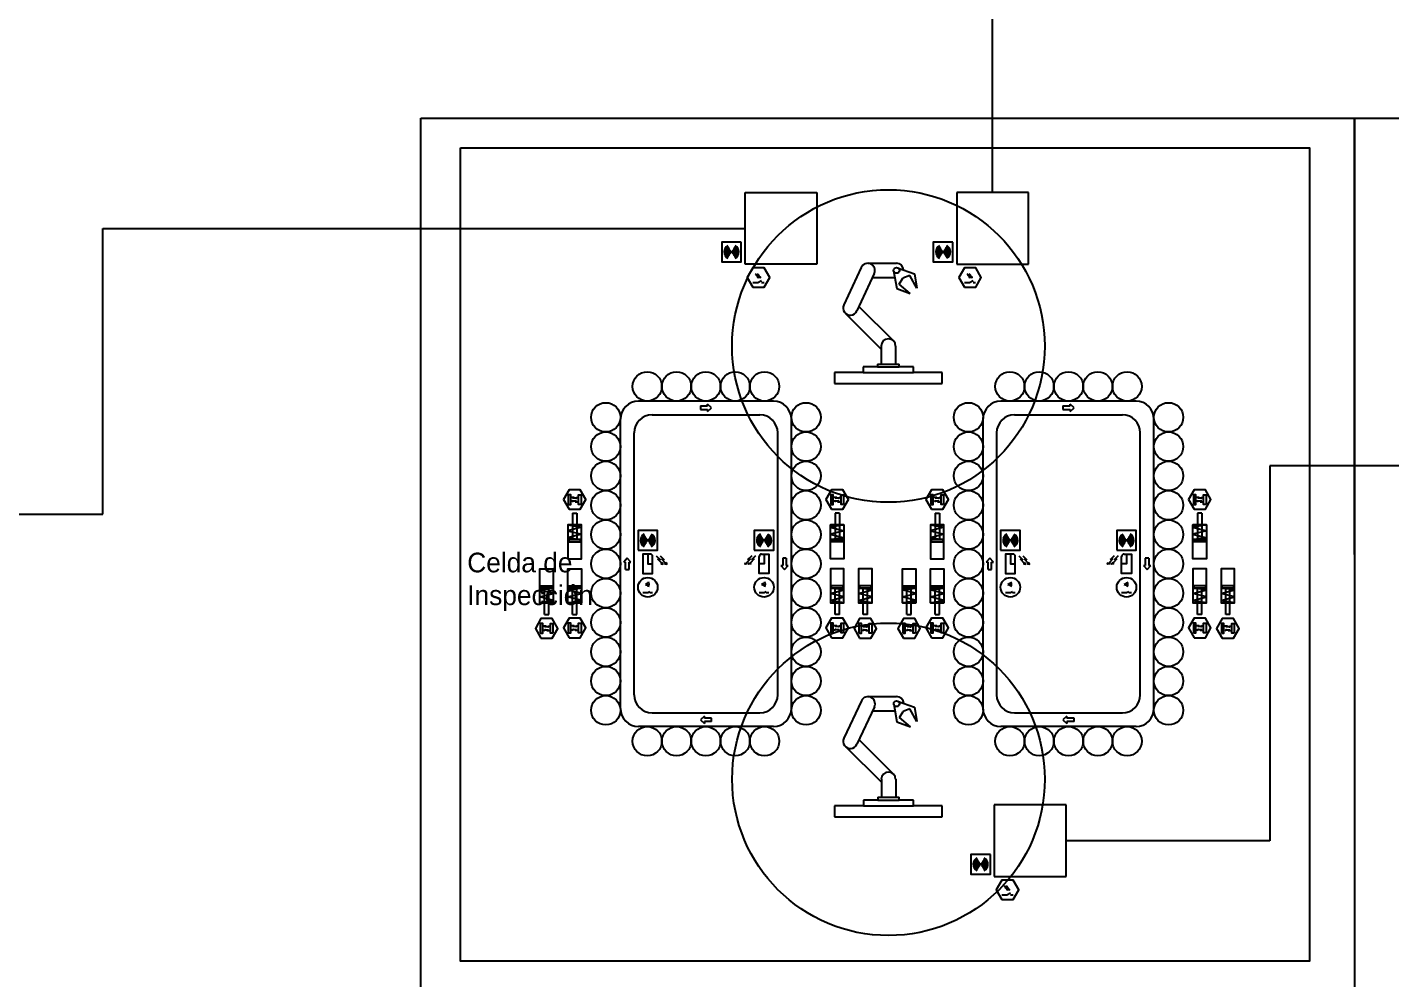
# Model space of a CAD drawing. Header units: millimetres. Extents: x -33052 to 29085, y -15736 to 17943.
# Drawn here: x 2441 to 16398, y -3085 to 6657 of the extents above; entities that cross this region are included whole.
import ezdxf

# ---------------------------------------------------------------- set-up
doc = ezdxf.new("R2010")
doc.units = ezdxf.units.MM
doc.header["$LTSCALE"] = 0.4
for name, color, linetype in [('01 Contornos vistos 0.35', 150, 'Continuous'), ('Almacenaje', 80, 'Continuous'), ('Celdas', 200, 'Continuous'), ('Maquina', 82, 'Continuous'), ('Robots', 80, 'Continuous'), ('Sensores', 211, 'Continuous'), ('Texto2', 7, 'Continuous')]:
    doc.layers.add(name, color=color, linetype=linetype)

msp = doc.modelspace()

# ---------------------------------------------------------------- linework, layer by layer
at = {"layer": '01 Contornos vistos 0.35'}
for p, q in [((12323, 4966), (12323, 6867)), ((6471, -3273), (6471, 5726)), ((6471, 5726), (29085, 5726)), ((16028, 1259), (16028, 5726)), ((16028, 5726), (16028, -3273)), ((3216, 4151), (3216, 4598)), ((3216, 4598), (9790, 4598)), ((3216, 1671), (3216, 4151)), ((19278, 2165), (15162, 2165)), ((15162, 2165), (15162, -1672)), ((-23818, 1671), (3216, 1671)), ((15162, -1672), (13075, -1672))]:
    msp.add_line(p, q, dxfattribs=at)
at = {"layer": '01 Contornos vistos 0.35', "color": 6}
for p, q in [((9899, 4121), (9913, 4116)), ((9919, 4121), (9933, 4116)), ((12065, 4121), (12079, 4116)), ((12085, 4121), (12099, 4116)), ((8004, 1820), (8004, 1870)), ((8024, 1838), (8041, 1845)), ((8085, 1770), (8085, 1820)), ((10692, 1820), (10692, 1870)), ((10712, 1838), (10728, 1845)), ((10772, 1770), (10772, 1820)), ((11716, 1820), (11716, 1870)), ((11735, 1838), (11752, 1845)), ((11796, 1770), (11796, 1820)), ((14403, 1820), (14403, 1870)), ((14423, 1838), (14439, 1845)), ((14483, 1770), (14483, 1820)), ((8065, 1803), (8049, 1795)), ((10752, 1803), (10736, 1795)), ((11776, 1803), (11760, 1795)), ((14464, 1803), (14447, 1795)), ((8893, 1213), (8922, 1203)), ((8934, 1213), (8962, 1203)), ((9843, 1213), (9815, 1203)), ((9883, 1213), (9855, 1203)), ((12605, 1213), (12633, 1203)), ((12645, 1213), (12673, 1203)), ((13554, 1213), (13526, 1203)), ((13594, 1213), (13566, 1203)), ((8743, 869), (8793, 869)), ((8793, 869), (8815, 881)), ((8815, 869), (8843, 869)), ((9933, 869), (9983, 869)), ((9983, 869), (10005, 881)), ((10005, 869), (10033, 869)), ((12455, 869), (12505, 869)), ((12505, 869), (12526, 881)), ((12526, 869), (12555, 869)), ((13644, 869), (13694, 869)), ((13694, 869), (13716, 881)), ((13716, 869), (13744, 869)), ((7717, 502), (7717, 552)), ((7736, 520), (7753, 527)), ((7777, 485), (7761, 477)), ((7797, 452), (7797, 502)), ((8004, 506), (8004, 556)), ((8024, 523), (8041, 531)), ((8065, 488), (8049, 481)), ((8085, 456), (8085, 506)), ((10692, 506), (10692, 556)), ((10712, 523), (10728, 531)), ((10752, 488), (10736, 481)), ((10772, 456), (10772, 506)), ((10980, 502), (10980, 552)), ((10999, 520), (11016, 527)), ((11040, 485), (11024, 477)), ((11060, 452), (11060, 502)), ((11428, 502), (11428, 552)), ((11448, 520), (11464, 527)), ((11489, 485), (11472, 477)), ((11508, 452), (11508, 502)), ((11716, 506), (11716, 556)), ((11735, 523), (11752, 531)), ((11776, 488), (11760, 481)), ((11796, 456), (11796, 506)), ((14403, 506), (14403, 556)), ((14423, 523), (14439, 531)), ((14464, 488), (14447, 481)), ((14483, 456), (14483, 506)), ((14691, 502), (14691, 552)), ((14711, 520), (14727, 527)), ((14751, 485), (14735, 477)), ((14771, 452), (14771, 502)), ((12449, -2148), (12463, -2154)), ((12469, -2148), (12483, -2154))]:
    msp.add_line(p, q, dxfattribs=at)
at = {"layer": '01 Contornos vistos 0.35', "color": 217, "true_color": 0x93278f}
msp.add_lwpolyline([(6877, 5423), (15568, 5423), (15568, -2905), (6877, -2905)], close=True, dxfattribs=at)
at = {"layer": '01 Contornos vistos 0.35', "color": 6}
for points in [[(9750, 4456), (9550, 4456), (9550, 4256), (9750, 4256)], [(11916, 4456), (11716, 4456), (11716, 4256), (11916, 4256)], [(7979, 1770), (8004, 1770), (8004, 1870), (7979, 1870)], [(8110, 1770), (8085, 1770), (8085, 1870), (8110, 1870)], [(10667, 1770), (10692, 1770), (10692, 1870), (10667, 1870)], [(10797, 1770), (10772, 1770), (10772, 1870), (10797, 1870)], [(11691, 1770), (11716, 1770), (11716, 1870), (11691, 1870)], [(11821, 1770), (11796, 1770), (11796, 1870), (11821, 1870)], [(14378, 1770), (14403, 1770), (14403, 1870), (14378, 1870)], [(14508, 1770), (14483, 1770), (14483, 1870), (14508, 1870)], [(8693, 1303), (8893, 1303), (8893, 1503), (8693, 1503)], [(9883, 1303), (10083, 1303), (10083, 1503), (9883, 1503)], [(12405, 1303), (12605, 1303), (12605, 1503), (12405, 1503)], [(13594, 1303), (13794, 1303), (13794, 1503), (13594, 1503)], [(7692, 452), (7717, 452), (7717, 552), (7692, 552)], [(7822, 452), (7797, 452), (7797, 552), (7822, 552)], [(7979, 456), (8004, 456), (8004, 556), (7979, 556)], [(8110, 456), (8085, 456), (8085, 556), (8110, 556)], [(10667, 456), (10692, 456), (10692, 556), (10667, 556)], [(10797, 456), (10772, 456), (10772, 556), (10797, 556)], [(10955, 452), (10980, 452), (10980, 552), (10955, 552)], [(11085, 452), (11060, 452), (11060, 552), (11085, 552)], [(11403, 452), (11428, 452), (11428, 552), (11403, 552)], [(11533, 452), (11508, 452), (11508, 552), (11533, 552)], [(11691, 456), (11716, 456), (11716, 556), (11691, 556)], [(11821, 456), (11796, 456), (11796, 556), (11821, 556)], [(14378, 456), (14403, 456), (14403, 556), (14378, 556)], [(14508, 456), (14483, 456), (14483, 556), (14508, 556)], [(14666, 452), (14691, 452), (14691, 552), (14666, 552)], [(14796, 452), (14771, 452), (14771, 552), (14796, 552)], [(12300, -1814), (12100, -1814), (12100, -2014), (12300, -2014)]]:
    msp.add_lwpolyline(points, close=True, dxfattribs=at)
for points in [[(8818, 1263), (8743, 1263), (8743, 1063), (8843, 1063), (8843, 1238)], [(8818, 1263), (8793, 1263), (8793, 1163), (8843, 1163), (8843, 1238)], [(9958, 1263), (10033, 1263), (10033, 1063), (9933, 1063), (9933, 1238)], [(9958, 1263), (9983, 1263), (9983, 1163), (9933, 1163), (9933, 1238)], [(12530, 1263), (12455, 1263), (12455, 1063), (12555, 1063), (12555, 1238)], [(12530, 1263), (12505, 1263), (12505, 1163), (12555, 1163), (12555, 1238)], [(13669, 1263), (13744, 1263), (13744, 1063), (13644, 1063), (13644, 1238)], [(13669, 1263), (13694, 1263), (13694, 1163), (13644, 1163), (13644, 1238)]]:
    msp.add_lwpolyline(points, dxfattribs=at)
at = {"layer": '01 Contornos vistos 0.35', "color": 1}
for centre in [(11256, 3393), (11257, -1043)]:
    msp.add_circle(centre, 1600, dxfattribs=at)
at = {"layer": '01 Contornos vistos 0.35', "color": 6}
for centre, radius in [((9650, 4356), 5), ((11816, 4356), 5), ((8793, 1403), 5), ((9983, 1403), 5), ((12505, 1403), 5), ((13694, 1403), 5), ((8793, 923), 100), ((9983, 923), 100), ((12505, 923), 100), ((13694, 923), 100), ((12200, -1914), 5)]:
    msp.add_circle(centre, radius, dxfattribs=at)
at = {"layer": '01 Contornos vistos 0.35', "color": 85, "true_color": 0x58ba48}
for centre in [(8788, 2979), (9088, 2979), (9388, 2979), (9688, 2979), (9988, 2979), (12500, 2979), (12800, 2979), (13100, 2979), (13400, 2979), (13700, 2979), (8363, 2663), (10413, 2663), (12075, 2663), (14124, 2663), (8363, 2363), (10413, 2363), (12075, 2363), (14124, 2363), (8363, 2063), (10413, 2063), (12075, 2063), (14124, 2063), (8363, 1763), (10413, 1763), (12075, 1763), (14124, 1763), (8363, 1463), (10413, 1463), (12075, 1463), (14124, 1463), (8363, 1163), (10413, 1163), (12075, 1163), (14124, 1163), (8363, 863), (10413, 863), (12075, 863), (14124, 863), (8363, 563), (10413, 563), (12075, 563), (14124, 563), (8363, 263), (10413, 263), (12075, 263), (14124, 263), (8363, -37), (10413, -37), (12075, -37), (14124, -37), (8363, -337), (10413, -337), (12075, -337), (14124, -337), (8788, -653), (9088, -653), (9388, -653), (9688, -653), (9988, -653), (12500, -653), (12800, -653), (13100, -653), (13400, -653), (13700, -653)]:
    msp.add_circle(centre, 150, dxfattribs=at)
at = {"layer": '01 Contornos vistos 0.35', "color": 6}
for centre, radius, start, end in [((9650, 4356), 75, 120, 240), ((9650, 4356), 65, 120, 240), ((9650, 4356), 55, 120, 240), ((9650, 4356), 45, 120, 240), ((9650, 4356), 35, 120, 240), ((9650, 4356), 25, 120, 240), ((9650, 4356), 15, 120, 240), ((9650, 4356), 15, 300, 60), ((9650, 4356), 25, 300, 60), ((9650, 4356), 35, 300, 60), ((9650, 4356), 45, 300, 60), ((9650, 4356), 55, 300, 60), ((9650, 4356), 65, 300, 60), ((9650, 4356), 75, 300, 60), ((11816, 4356), 75, 120, 240), ((11816, 4356), 65, 120, 240), ((11816, 4356), 55, 120, 240), ((11816, 4356), 45, 120, 240), ((11816, 4356), 35, 120, 240), ((11816, 4356), 25, 120, 240), ((11816, 4356), 15, 120, 240), ((11816, 4356), 15, 300, 60), ((11816, 4356), 25, 300, 60), ((11816, 4356), 35, 300, 60), ((11816, 4356), 45, 300, 60), ((11816, 4356), 55, 300, 60), ((11816, 4356), 65, 300, 60), ((11816, 4356), 75, 300, 60), ((8793, 1403), 75, 120, 240), ((8793, 1403), 65, 120, 240), ((8793, 1403), 55, 120, 240), ((8793, 1403), 45, 120, 240), ((8793, 1403), 35, 120, 240), ((8793, 1403), 25, 120, 240), ((8793, 1403), 15, 120, 240), ((8793, 1403), 15, 300, 60), ((8793, 1403), 25, 300, 60), ((8793, 1403), 35, 300, 60), ((8793, 1403), 45, 300, 60), ((8793, 1403), 55, 300, 60), ((8793, 1403), 65, 300, 60), ((8793, 1403), 75, 300, 60), ((9983, 1403), 75, 120, 240), ((9983, 1403), 65, 120, 240), ((9983, 1403), 55, 120, 240), ((9983, 1403), 45, 120, 240), ((9983, 1403), 35, 120, 240), ((9983, 1403), 25, 120, 240), ((9983, 1403), 15, 120, 240), ((9983, 1403), 15, 300, 60), ((9983, 1403), 25, 300, 60), ((9983, 1403), 35, 300, 60), ((9983, 1403), 45, 300, 60), ((9983, 1403), 55, 300, 60), ((9983, 1403), 65, 300, 60), ((9983, 1403), 75, 300, 60), ((12505, 1403), 75, 120, 240), ((12505, 1403), 65, 120, 240), ((12505, 1403), 55, 120, 240), ((12505, 1403), 45, 120, 240), ((12505, 1403), 35, 120, 240), ((12505, 1403), 25, 120, 240), ((12505, 1403), 15, 120, 240), ((12505, 1403), 15, 300, 60), ((12505, 1403), 25, 300, 60), ((12505, 1403), 35, 300, 60), ((12505, 1403), 45, 300, 60), ((12505, 1403), 55, 300, 60), ((12505, 1403), 65, 300, 60), ((12505, 1403), 75, 300, 60), ((13694, 1403), 75, 120, 240), ((13694, 1403), 65, 120, 240), ((13694, 1403), 55, 120, 240), ((13694, 1403), 45, 120, 240), ((13694, 1403), 35, 120, 240), ((13694, 1403), 25, 120, 240), ((13694, 1403), 15, 120, 240), ((13694, 1403), 15, 300, 60), ((13694, 1403), 25, 300, 60), ((13694, 1403), 35, 300, 60), ((13694, 1403), 45, 300, 60), ((13694, 1403), 55, 300, 60), ((13694, 1403), 65, 300, 60), ((13694, 1403), 75, 300, 60), ((8818, 1238), 25, 0, 90), ((9958, 1238), 25, 90, 180), ((12530, 1238), 25, 0, 90), ((13669, 1238), 25, 90, 180), ((8758, 953), 48.6, 330, 30), ((9948, 953), 48.6, 330, 30), ((12469, 953), 48.6, 330, 30), ((13659, 953), 48.6, 330, 30), ((8758, 953), 20.8, 330, 30), ((8758, 953), 34.7, 330, 30), ((9948, 953), 20.8, 330, 30), ((9948, 953), 34.7, 330, 30), ((12469, 953), 20.8, 330, 30), ((12469, 953), 34.7, 330, 30), ((13659, 953), 20.8, 330, 30), ((13659, 953), 34.7, 330, 30), ((12200, -1914), 75, 120, 240), ((12200, -1914), 65, 120, 240), ((12200, -1914), 55, 120, 240), ((12200, -1914), 45, 120, 240), ((12200, -1914), 35, 120, 240), ((12200, -1914), 25, 120, 240), ((12200, -1914), 15, 120, 240), ((12200, -1914), 15, 300, 60), ((12200, -1914), 25, 300, 60), ((12200, -1914), 35, 300, 60), ((12200, -1914), 45, 300, 60), ((12200, -1914), 55, 300, 60), ((12200, -1914), 65, 300, 60), ((12200, -1914), 75, 300, 60)]:
    msp.add_arc(centre, radius, start, end, dxfattribs=at)
at = {"layer": 'Almacenaje'}
for p, q in [((9790, 4231), (9790, 4966)), ((9790, 4966), (10525, 4966)), ((10525, 4966), (10525, 4231)), ((11956, 4966), (11956, 4231)), ((12691, 4966), (11956, 4966)), ((12691, 4231), (12691, 4966)), ((10525, 4231), (9790, 4231)), ((11956, 4231), (12691, 4231)), ((12340, -1304), (12340, -2039)), ((13075, -1304), (12340, -1304)), ((13075, -2039), (13075, -1304)), ((12340, -2039), (13075, -2039))]:
    msp.add_line(p, q, dxfattribs=at)
at = {"layer": 'Maquina'}
for p, q in [((10079, 2829), (8697, 2829)), ((13791, 2829), (12408, 2829)), ((8837, 2689), (9939, 2689)), ((12548, 2689), (13651, 2689)), ((8513, -319), (8513, 2645)), ((10263, -319), (10263, 2645)), ((12225, -319), (12225, 2645)), ((13974, -319), (13974, 2645)), ((8653, -179), (8653, 2505)), ((10123, -179), (10123, 2505)), ((12365, -179), (12365, 2505)), ((13834, -179), (13834, 2505)), ((8837, -363), (9939, -363)), ((12548, -363), (13651, -363)), ((10079, -503), (8697, -503)), ((13791, -503), (12408, -503))]:
    msp.add_line(p, q, dxfattribs=at)
for centre, start, end in [((8697, 2645), 90, 180), ((10079, 2645), 0, 90), ((12408, 2645), 90, 180), ((13791, 2645), 0, 90), ((8837, 2505), 90, 180), ((9939, 2505), 0, 90), ((12548, 2505), 90, 180), ((13651, 2505), 0, 90), ((8837, -179), 180, 270), ((9939, -179), 270, 0), ((12548, -179), 180, 270), ((13651, -179), 270, 0), ((8697, -319), 180, 270), ((10079, -319), 270, 0), ((12408, -319), 180, 270), ((13791, -319), 270, 0)]:
    msp.add_arc(centre, 184, start, end, dxfattribs=at)
at = {"layer": 'Robots'}
for p, q in [((10979, 4198), (10800, 3814)), ((11045, 4240), (11339, 4240)), ((11349, 4194), (11522, 4131)), ((11112, 4136), (10933, 3752)), ((11092, 4093), (11322, 4093)), ((11310, 4162), (11342, 3981)), ((11368, 4025), (11405, 4089)), ((11474, 4114), (11405, 4089)), ((11548, 3987), (11474, 4114)), ((11522, 4131), (11548, 3987)), ((11342, 3981), (11480, 3930)), ((11480, 3930), (11368, 4025)), ((10955, 3798), (11308, 3445)), ((10815, 3731), (11183, 3362)), ((10933, 3752), (10933, 3752)), ((11183, 3393), (11183, 3209)), ((11308, 3445), (11308, 3445)), ((11308, 3445), (11308, 3445)), ((11308, 3445), (11308, 3445)), ((11330, 3393), (11330, 3209)), ((10999, 3121), (10705, 3121)), ((10705, 3121), (10705, 3011)), ((11146, 3180), (10999, 3180)), ((10999, 3180), (10999, 3121)), ((10999, 3121), (11514, 3121)), ((11146, 3209), (11367, 3209)), ((11146, 3209), (11146, 3180)), ((11146, 3180), (11367, 3180)), ((11367, 3180), (11367, 3209)), ((11514, 3180), (11367, 3180)), ((11514, 3121), (11514, 3180)), ((11807, 3121), (11514, 3121)), ((11807, 3011), (11807, 3121)), ((10705, 3011), (11807, 3011)), ((10980, -239), (10801, -622)), ((11046, -196), (11340, -196)), ((11311, -275), (11343, -456)), ((11350, -242), (11523, -305)), ((11113, -301), (10934, -685)), ((11093, -343), (11323, -343)), ((11369, -412), (11406, -348)), ((11481, -506), (11369, -412)), ((11475, -322), (11406, -348)), ((11548, -450), (11475, -322)), ((11523, -305), (11548, -450)), ((11343, -456), (11481, -506)), ((10934, -685), (10934, -685)), ((10956, -638), (11309, -991)), ((10816, -706), (11184, -1074)), ((11184, -1043), (11184, -1227)), ((11309, -991), (11309, -991)), ((11309, -991), (11309, -991)), ((11309, -991), (11309, -991)), ((11331, -1043), (11331, -1227)), ((11147, -1227), (11367, -1227)), ((11147, -1227), (11147, -1257)), ((11367, -1257), (11367, -1227)), ((11000, -1315), (10706, -1315)), ((10706, -1315), (10706, -1426)), ((11147, -1257), (11000, -1257)), ((11000, -1257), (11000, -1315)), ((11000, -1315), (11514, -1315)), ((11147, -1257), (11367, -1257)), ((11514, -1257), (11367, -1257)), ((11514, -1315), (11514, -1257)), ((11808, -1315), (11514, -1315)), ((11808, -1426), (11808, -1315)), ((10706, -1426), (11808, -1426))]:
    msp.add_line(p, q, dxfattribs=at)
for centre in [(11339, 4167), (11340, -270)]:
    msp.add_circle(centre, 29.4, dxfattribs=at)
for centre, start, end in [((11045, 4167), 335, 155), ((11339, 4167), 3.5784, 90), ((10866, 3783), 155, 335), ((11256, 3393), 0, 180), ((11046, -270), 335, 155), ((11340, -270), 3.5784, 90), ((10867, -654), 155, 335), ((11257, -1043), 0, 180)]:
    msp.add_arc(centre, 73.5, start, end, dxfattribs=at)
at = {"layer": 'Sensores', "color": 6}
for p, q in [((9892, 4137), (9913, 4116)), ((9899, 4121), (9921, 4100)), ((9912, 4137), (9933, 4116)), ((9919, 4121), (9941, 4100)), ((9921, 4044), (9958, 4065)), ((12058, 4137), (12079, 4116)), ((12065, 4121), (12086, 4100)), ((12078, 4137), (12099, 4116)), ((12085, 4121), (12106, 4100)), ((12087, 4044), (12123, 4065)), ((9870, 4044), (9921, 4044)), ((9958, 4044), (9983, 4044)), ((12036, 4044), (12087, 4044)), ((12123, 4044), (12149, 4044)), ((8004, 1845), (8041, 1845)), ((8024, 1838), (8060, 1838)), ((10692, 1845), (10728, 1845)), ((10712, 1838), (10748, 1838)), ((11716, 1845), (11752, 1845)), ((11735, 1838), (11772, 1838)), ((14403, 1845), (14439, 1845)), ((14423, 1838), (14459, 1838)), ((8065, 1803), (8029, 1803)), ((8085, 1795), (8049, 1795)), ((10752, 1803), (10716, 1803)), ((10772, 1795), (10736, 1795)), ((11776, 1803), (11740, 1803)), ((11796, 1795), (11760, 1795)), ((14464, 1803), (14428, 1803)), ((14483, 1795), (14447, 1795)), ((8879, 1245), (8922, 1203)), ((8893, 1213), (8936, 1170)), ((8919, 1245), (8962, 1203)), ((8934, 1213), (8976, 1170)), ((9843, 1213), (9800, 1170)), ((9857, 1245), (9815, 1203)), ((9883, 1213), (9841, 1170)), ((9897, 1245), (9855, 1203)), ((12591, 1245), (12633, 1203)), ((12605, 1213), (12647, 1170)), ((12631, 1245), (12673, 1203)), ((12645, 1213), (12687, 1170)), ((13554, 1213), (13512, 1170)), ((13568, 1245), (13526, 1203)), ((13594, 1213), (13552, 1170)), ((13609, 1245), (13566, 1203)), ((7717, 527), (7753, 527)), ((7736, 520), (7772, 520)), ((7777, 485), (7741, 485)), ((7797, 477), (7761, 477)), ((8004, 531), (8041, 531)), ((8024, 523), (8060, 523)), ((8065, 488), (8029, 488)), ((8085, 481), (8049, 481)), ((10692, 531), (10728, 531)), ((10712, 523), (10748, 523)), ((10752, 488), (10716, 488)), ((10772, 481), (10736, 481)), ((10980, 527), (11016, 527)), ((10999, 520), (11035, 520)), ((11040, 485), (11004, 485)), ((11060, 477), (11024, 477)), ((11428, 527), (11464, 527)), ((11448, 520), (11484, 520)), ((11489, 485), (11452, 485)), ((11508, 477), (11472, 477)), ((11716, 531), (11752, 531)), ((11735, 523), (11772, 523)), ((11776, 488), (11740, 488)), ((11796, 481), (11760, 481)), ((14403, 531), (14439, 531)), ((14423, 523), (14459, 523)), ((14464, 488), (14428, 488)), ((14483, 481), (14447, 481)), ((14691, 527), (14727, 527)), ((14711, 520), (14747, 520)), ((14751, 485), (14715, 485)), ((14771, 477), (14735, 477)), ((12419, -2226), (12470, -2226)), ((12442, -2132), (12463, -2154)), ((12449, -2148), (12470, -2170)), ((12462, -2132), (12483, -2154)), ((12469, -2148), (12490, -2170)), ((12470, -2226), (12507, -2205)), ((12507, -2226), (12533, -2226))]:
    msp.add_line(p, q, dxfattribs=at)
at = {"layer": 'Sensores'}
for p, q in [((8023, 1681), (8023, 1412)), ((8023, 1681), (8066, 1681)), ((8066, 1681), (8066, 1412)), ((10710, 1681), (10710, 1412)), ((10754, 1681), (10710, 1681)), ((10754, 1681), (10754, 1412)), ((11734, 1681), (11734, 1412)), ((11734, 1681), (11778, 1681)), ((11778, 1681), (11778, 1412)), ((14422, 1681), (14422, 1412)), ((14465, 1681), (14422, 1681)), ((14465, 1681), (14465, 1412)), ((7976, 1561), (8113, 1539)), ((8113, 1539), (7976, 1501)), ((10801, 1561), (10663, 1539)), ((10663, 1539), (10801, 1501)), ((11687, 1561), (11825, 1539)), ((11825, 1539), (11687, 1501)), ((14512, 1561), (14374, 1539)), ((14374, 1539), (14512, 1501)), ((7976, 1501), (8113, 1466)), ((8113, 1466), (7976, 1428)), ((7976, 1428), (8105, 1412)), ((7984, 1412), (8105, 1412)), ((10801, 1501), (10663, 1466)), ((10663, 1466), (10801, 1428)), ((10801, 1428), (10671, 1412)), ((10793, 1412), (10671, 1412)), ((11687, 1501), (11825, 1466)), ((11825, 1466), (11687, 1428)), ((11687, 1428), (11817, 1412)), ((11695, 1412), (11817, 1412)), ((14512, 1501), (14374, 1466)), ((14374, 1466), (14512, 1428)), ((14512, 1428), (14382, 1412)), ((14504, 1412), (14382, 1412)), ((7688, 898), (7818, 914)), ((7826, 860), (7688, 898)), ((7688, 825), (7826, 860)), ((7696, 914), (7818, 914)), ((7735, 645), (7735, 914)), ((7779, 645), (7779, 914)), ((7976, 898), (8105, 914)), ((8113, 860), (7976, 898)), ((7976, 825), (8113, 860)), ((7984, 914), (8105, 914)), ((8023, 645), (8023, 914)), ((8066, 645), (8066, 914)), ((10663, 860), (10801, 898)), ((10801, 825), (10663, 860)), ((10793, 914), (10671, 914)), ((10801, 898), (10671, 914)), ((10710, 645), (10710, 914)), ((10754, 645), (10754, 914)), ((10951, 860), (11089, 898)), ((11089, 825), (10951, 860)), ((11080, 914), (10959, 914)), ((11089, 898), (10959, 914)), ((10998, 645), (10998, 914)), ((11041, 645), (11041, 914)), ((11399, 898), (11529, 914)), ((11537, 860), (11399, 898)), ((11399, 825), (11537, 860)), ((11407, 914), (11529, 914)), ((11446, 645), (11446, 914)), ((11490, 645), (11490, 914)), ((11687, 898), (11817, 914)), ((11825, 860), (11687, 898)), ((11687, 825), (11825, 860)), ((11695, 914), (11817, 914)), ((11734, 645), (11734, 914)), ((11778, 645), (11778, 914)), ((14374, 860), (14512, 898)), ((14512, 825), (14374, 860)), ((14504, 914), (14382, 914)), ((14512, 898), (14382, 914)), ((14422, 645), (14422, 914)), ((14465, 645), (14465, 914)), ((14662, 860), (14800, 898)), ((14800, 825), (14662, 860)), ((14792, 914), (14670, 914)), ((14800, 898), (14670, 914)), ((14709, 645), (14709, 914)), ((14753, 645), (14753, 914)), ((7826, 787), (7688, 825)), ((7688, 765), (7826, 787)), ((8113, 787), (7976, 825)), ((7976, 765), (8113, 787)), ((10663, 787), (10801, 825)), ((10801, 765), (10663, 787)), ((10951, 787), (11089, 825)), ((11089, 765), (10951, 787)), ((11537, 787), (11399, 825)), ((11399, 765), (11537, 787)), ((11825, 787), (11687, 825)), ((11687, 765), (11825, 787)), ((14374, 787), (14512, 825)), ((14512, 765), (14374, 787)), ((14662, 787), (14800, 825)), ((14800, 765), (14662, 787)), ((7735, 645), (7779, 645)), ((8023, 645), (8066, 645)), ((10754, 645), (10710, 645)), ((11041, 645), (10998, 645)), ((11446, 645), (11490, 645)), ((11734, 645), (11778, 645)), ((14465, 645), (14422, 645)), ((14753, 645), (14709, 645))]:
    msp.add_line(p, q, dxfattribs=at)
at = {"layer": 'Sensores', "color": 6}
for points in [[(9869, 3995), (9984, 3995), (10041, 4095), (9984, 4194), (9869, 4194), (9811, 4095)], [(12034, 3995), (12150, 3995), (12207, 4095), (12150, 4194), (12034, 4194), (11977, 4095)], [(9924, 4104), (9917, 4097), (9926, 4095)], [(9944, 4104), (9937, 4097), (9946, 4095)], [(12090, 4104), (12083, 4097), (12092, 4095)], [(12110, 4104), (12103, 4097), (12112, 4095)], [(7987, 1721), (8102, 1721), (8160, 1820), (8102, 1920), (7987, 1920), (7929, 1820)], [(8060, 1843), (8060, 1832), (8070, 1838)], [(10674, 1721), (10790, 1721), (10847, 1820), (10790, 1920), (10674, 1920), (10617, 1820)], [(10748, 1843), (10748, 1832), (10757, 1838)], [(11698, 1721), (11813, 1721), (11871, 1820), (11813, 1920), (11698, 1920), (11641, 1820)], [(11772, 1843), (11772, 1832), (11781, 1838)], [(14386, 1721), (14501, 1721), (14558, 1820), (14501, 1920), (14386, 1920), (14328, 1820)], [(14459, 1843), (14459, 1832), (14469, 1838)], [(8029, 1797), (8029, 1809), (8019, 1803)], [(10716, 1797), (10716, 1809), (10706, 1803)], [(11740, 1797), (11740, 1809), (11730, 1803)], [(14428, 1797), (14428, 1809), (14418, 1803)], [(8943, 1177), (8929, 1164), (8948, 1159)], [(8983, 1177), (8969, 1164), (8988, 1159)], [(9794, 1177), (9807, 1164), (9789, 1159)], [(9834, 1177), (9847, 1164), (9829, 1159)], [(12654, 1177), (12641, 1164), (12659, 1159)], [(12694, 1177), (12681, 1164), (12699, 1159)], [(13505, 1177), (13518, 1164), (13500, 1159)], [(13545, 1177), (13559, 1164), (13540, 1159)], [(7699, 403), (7814, 403), (7872, 502), (7814, 602), (7699, 602), (7642, 502)], [(7987, 406), (8102, 406), (8160, 506), (8102, 605), (7987, 605), (7929, 506)], [(10674, 406), (10790, 406), (10847, 506), (10790, 605), (10674, 605), (10617, 506)], [(10962, 403), (11077, 403), (11135, 502), (11077, 602), (10962, 602), (10905, 502)], [(11411, 403), (11526, 403), (11583, 502), (11526, 602), (11411, 602), (11353, 502)], [(11698, 406), (11813, 406), (11871, 506), (11813, 605), (11698, 605), (11641, 506)], [(14386, 406), (14501, 406), (14558, 506), (14501, 605), (14386, 605), (14328, 506)], [(14673, 403), (14789, 403), (14846, 502), (14789, 602), (14673, 602), (14616, 502)], [(7741, 479), (7741, 491), (7731, 485)], [(7772, 525), (7772, 514), (7782, 520)], [(8029, 483), (8029, 494), (8019, 488)], [(8060, 529), (8060, 517), (8070, 523)], [(10716, 483), (10716, 494), (10706, 488)], [(10748, 529), (10748, 517), (10757, 523)], [(11004, 479), (11004, 491), (10994, 485)], [(11035, 525), (11035, 514), (11045, 520)], [(11452, 479), (11452, 491), (11443, 485)], [(11484, 525), (11484, 514), (11494, 520)], [(11740, 483), (11740, 494), (11730, 488)], [(11772, 529), (11772, 517), (11781, 523)], [(14428, 483), (14428, 494), (14418, 488)], [(14459, 529), (14459, 517), (14469, 523)], [(14715, 479), (14715, 491), (14706, 485)], [(14747, 525), (14747, 514), (14757, 520)], [(12418, -2275), (12533, -2275), (12591, -2175), (12533, -2076), (12418, -2076), (12361, -2175)], [(12473, -2166), (12467, -2173), (12476, -2175)], [(12493, -2166), (12487, -2173), (12496, -2175)]]:
    msp.add_lwpolyline(points, close=True, dxfattribs=at)
at = {"layer": 'Sensores'}
for points in [[(7976, 1561), (7976, 1213), (8113, 1213), (8113, 1561)], [(8113, 1561), (8113, 1561), (7976, 1561), (7976, 1561)], [(10801, 1561), (10801, 1213), (10663, 1213), (10663, 1561)], [(10663, 1561), (10663, 1561), (10801, 1561), (10801, 1561)], [(11687, 1561), (11687, 1213), (11825, 1213), (11825, 1561)], [(11825, 1561), (11825, 1561), (11687, 1561), (11687, 1561)], [(14512, 1561), (14512, 1213), (14374, 1213), (14374, 1561)], [(14374, 1561), (14374, 1561), (14512, 1561), (14512, 1561)], [(7984, 1412), (7984, 1389), (8105, 1389), (8105, 1412)], [(10793, 1412), (10793, 1389), (10671, 1389), (10671, 1412)], [(11695, 1412), (11695, 1389), (11817, 1389), (11817, 1412)], [(14504, 1412), (14504, 1389), (14382, 1389), (14382, 1412)], [(7688, 765), (7688, 1113), (7826, 1113), (7826, 765)], [(7976, 765), (7976, 1113), (8113, 1113), (8113, 765)], [(10801, 765), (10801, 1113), (10663, 1113), (10663, 765)], [(11089, 765), (11089, 1113), (10951, 1113), (10951, 765)], [(11399, 765), (11399, 1113), (11537, 1113), (11537, 765)], [(11687, 765), (11687, 1113), (11825, 1113), (11825, 765)], [(14512, 765), (14512, 1113), (14374, 1113), (14374, 765)], [(14800, 765), (14800, 1113), (14662, 1113), (14662, 765)], [(7696, 914), (7696, 937), (7818, 937), (7818, 914)], [(7984, 914), (7984, 937), (8105, 937), (8105, 914)], [(10793, 914), (10793, 937), (10671, 937), (10671, 914)], [(11080, 914), (11080, 937), (10959, 937), (10959, 914)], [(11407, 914), (11407, 937), (11529, 937), (11529, 914)], [(11695, 914), (11695, 937), (11817, 937), (11817, 914)], [(14504, 914), (14504, 937), (14382, 937), (14382, 914)], [(14792, 914), (14792, 937), (14670, 937), (14670, 914)], [(7826, 765), (7826, 765), (7688, 765), (7688, 765)], [(8113, 765), (8113, 765), (7976, 765), (7976, 765)], [(10663, 765), (10663, 765), (10801, 765), (10801, 765)], [(10951, 765), (10951, 765), (11089, 765), (11089, 765)], [(11537, 765), (11537, 765), (11399, 765), (11399, 765)], [(11825, 765), (11825, 765), (11687, 765), (11687, 765)], [(14374, 765), (14374, 765), (14512, 765), (14512, 765)], [(14662, 765), (14662, 765), (14800, 765), (14800, 765)]]:
    msp.add_lwpolyline(points, close=True, dxfattribs=at)
at = {"layer": 'Texto2'}
for p, q in [((9404, 2779), (9404, 2797)), ((9446, 2760), (9404, 2797)), ((13116, 2779), (13116, 2797)), ((13157, 2760), (13116, 2797)), ((9331, 2779), (9331, 2742)), ((9331, 2779), (9404, 2779)), ((9331, 2742), (9404, 2742)), ((9404, 2723), (9446, 2760)), ((9404, 2742), (9404, 2723)), ((13042, 2779), (13042, 2742)), ((13042, 2779), (13116, 2779)), ((13042, 2742), (13116, 2742)), ((13116, 2723), (13157, 2760)), ((13116, 2742), (13116, 2723)), ((8583, 1220), (8547, 1179)), ((8565, 1179), (8547, 1179)), ((8565, 1106), (8565, 1179)), ((8620, 1179), (8583, 1220)), ((8602, 1106), (8602, 1179)), ((8602, 1179), (8620, 1179)), ((10156, 1147), (10175, 1147)), ((10156, 1147), (10193, 1106)), ((10211, 1220), (10175, 1220)), ((10175, 1220), (10175, 1147)), ((10193, 1106), (10230, 1147)), ((10211, 1220), (10211, 1147)), ((10211, 1147), (10230, 1147)), ((12295, 1220), (12258, 1179)), ((12276, 1179), (12258, 1179)), ((12276, 1106), (12276, 1179)), ((12331, 1179), (12295, 1220)), ((12313, 1106), (12313, 1179)), ((12313, 1179), (12331, 1179)), ((13868, 1147), (13886, 1147)), ((13868, 1147), (13904, 1106)), ((13923, 1220), (13886, 1220)), ((13886, 1220), (13886, 1147)), ((13904, 1106), (13941, 1147)), ((13923, 1220), (13923, 1147)), ((13923, 1147), (13941, 1147)), ((8565, 1106), (8602, 1106)), ((12276, 1106), (12313, 1106)), ((9372, -397), (9331, -434)), ((9372, -416), (9372, -397)), ((9446, -416), (9372, -416)), ((9446, -453), (9446, -416)), ((13083, -397), (13042, -434)), ((13083, -416), (13083, -397)), ((13157, -416), (13083, -416)), ((13157, -453), (13157, -416)), ((9331, -434), (9372, -471)), ((9446, -453), (9372, -453)), ((9372, -453), (9372, -471)), ((13042, -434), (13083, -471)), ((13157, -453), (13083, -453)), ((13083, -453), (13083, -471))]:
    msp.add_line(p, q, dxfattribs=at)

# ---------------------------------------------------------------- texts
at = {"layer": 'Celdas', "insert": (6945, 1277), "char_height": 201.25, "attachment_point": 1}
msp.add_mtext_dynamic_manual_height_columns('Celda de Inspección', width=2170, gutter_width=1006, heights=[0], dxfattribs=at)

doc.saveas('drawing.dxf')
